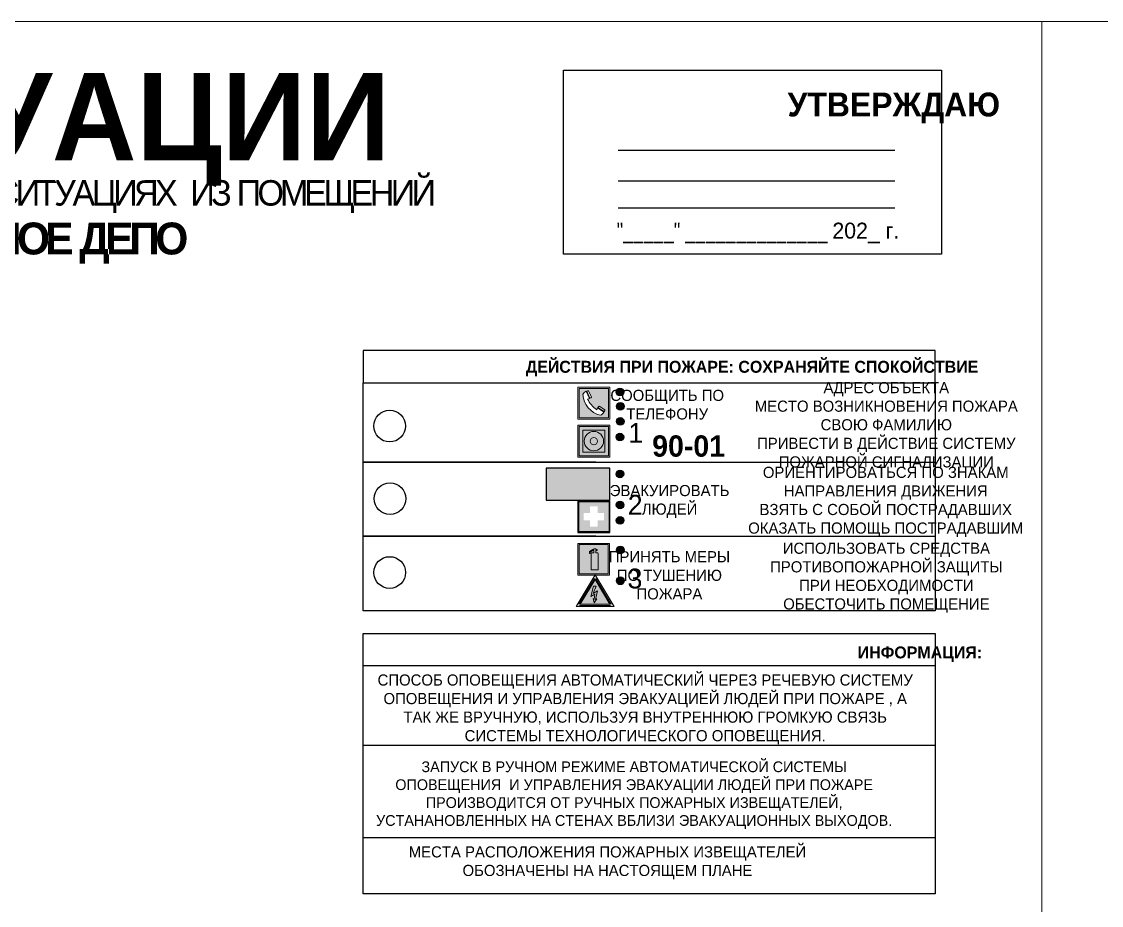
# Model space of a CAD drawing. Header units: millimetres. Extents: x 13114 to 67229, y 22859 to 38520.
# Drawn here: x 27953.1 to 28224.5, y 36517.9 to 36740.1 of the extents above; entities that cross this region are included whole.
import ezdxf

# ---------------------------------------------------------------- set-up
doc = ezdxf.new("R2010")
doc.units = ezdxf.units.MM
doc.styles.add('обычный', font='arial.ttf')

# ---------------------------------------------------------------- blocks, each defined once
blk = doc.blocks.new('A$C3E6D3DDE')
at = {"lineweight": 5}
h = blk.add_hatch(color=40, dxfattribs=at)
h.paths.add_polyline_path([(24.1, 1.45), (16.46, -11.35), (31.74, -11.35)])
h.paths.add_polyline_path([(24.09, -0.46), (30.03, -10.41), (18.14, -10.41)], flags=16)
h.paths.add_polyline_path([(24.54, -3.08), (23.41, -6.02), (25.13, -5.01), (24.33, -8.5), (24.82, -8.27), (23.79, -9.86), (23.4, -8.04), (23.8, -8.43), (24.04, -6.29), (22.39, -7.25), (23.44, -3.08)], flags=0)
h = blk.add_hatch(color=256, dxfattribs=at)
h.paths.add_polyline_path([(24.37, 0.03, 0.567511), (23.82, 0.03), (17.59, -10.4, 0.582454), (17.86, -10.88), (30.32, -10.88, 0.582149), (30.6, -10.4)])
h.paths.add_polyline_path([(24.09, -0.46), (18.14, -10.41), (30.03, -10.41)], flags=16)
h.paths.add_polyline_path([(24.54, -3.08), (23.41, -6.02), (25.13, -5.01), (24.33, -8.5), (24.82, -8.27), (23.79, -9.86), (23.4, -8.04), (23.8, -8.43), (24.04, -6.29), (22.39, -7.25), (23.44, -3.08)], flags=0)
h = blk.add_hatch(color=40, dxfattribs=at)
h.paths.add_polyline_path([(24.09, -0.46), (18.14, -10.41), (30.03, -10.41)])
h.paths.add_polyline_path([(24.82, -8.27), (23.79, -9.86), (23.4, -8.04), (23.8, -8.43), (24.04, -6.29), (22.39, -7.25), (23.44, -3.08), (24.54, -3.08), (23.41, -6.02), (25.13, -5.01), (24.33, -8.5)], flags=16)
at = {"color": 40, "lineweight": 5}
for p, q in [((16.46, -11.35), (24.1, 1.45)), ((24.1, 1.45), (31.74, -11.35))]:
    blk.add_line(p, q, dxfattribs=at)
at = {"lineweight": 5}
for p, q in [((17.59, -10.4), (23.82, 0.03)), ((24.37, 0.03), (30.6, -10.4)), ((18.14, -10.41), (24.09, -0.46)), ((23.44, -3.08), (22.39, -7.25)), ((23.41, -6.02), (24.54, -3.08)), ((24.54, -3.08), (23.44, -3.08)), ((24.09, -0.46), (30.03, -10.41)), ((22.39, -7.25), (24.04, -6.29)), ((23.8, -8.43), (23.4, -8.04)), ((23.4, -8.04), (23.79, -9.86)), ((25.13, -5.01), (23.41, -6.02)), ((23.79, -9.86), (24.82, -8.27)), ((24.04, -6.29), (23.8, -8.43)), ((24.33, -8.5), (25.13, -5.01)), ((24.82, -8.27), (24.33, -8.5)), ((17.86, -10.88), (30.32, -10.88)), ((18.14, -10.41), (30.03, -10.41))]:
    blk.add_line(p, q, dxfattribs=at)
at = {"color": 50, "lineweight": 5}
blk.add_line((31.74, -11.35), (16.46, -11.35), dxfattribs=at)
blk = doc.blocks.new('A$C456E1F9C')
at = {"lineweight": 5}
h = blk.add_hatch(color=242, dxfattribs=at)
h.paths.add_polyline_path([(0.51, -1.47), (0.51, -13.26), (12.29, -13.26), (12.29, -1.47)])
h.paths.add_polyline_path([(5.42, -4.95, -0.254479), (4.78, -5.4), (3.52, -2.53, -0.209735), (4.23, -2.4)], flags=16)
h.paths.add_polyline_path([(8.53, -8.6), (10.87, -10.17), (10.54, -10.76), (8.03, -9.13, -0.192251)], flags=16)
h.paths.add_polyline_path([(4.61, -5.49, 0.005518), (3.87, -5.72, 0.128647), (7.49, -10.01, 0.00809), (7.83, -9.33), (10.47, -10.97, -0.16736), (8.99, -12.25, -0.327862), (1.95, -3.95, -0.166952), (3.36, -2.62)], flags=16)
at = {"color": 242, "lineweight": 5}
for p, q in [((0, -13.77), (0, -0.97)), ((12.8, -0.97), (0, -0.97)), ((4.61, -5.49), (3.36, -2.62)), ((3.52, -2.53), (4.78, -5.4)), ((4.23, -2.4), (5.42, -4.95)), ((12.8, -13.77), (12.8, -0.97)), ((10.81, -10.12), (8.53, -8.6)), ((7.83, -9.33), (10.47, -10.97)), ((8.03, -9.13), (10.54, -10.76)), ((10.54, -10.76), (10.8, -10.3)), ((10.8, -10.3), (10.81, -10.12)), ((0, -13.77), (12.8, -13.77))]:
    blk.add_line(p, q, dxfattribs=at)
blk.add_lwpolyline([(0.51, -1.47), (12.29, -1.47), (12.29, -13.26), (0.51, -13.26)], close=True, dxfattribs=at)
for centre, radius, start, end in [((4.59, -5.34), 2.99, 114.2845, 152.1974), ((11.12, -3.31), 9.19, 183.9915, 256.6009), ((4.02, -3.27), 0.891, 76.3284, 123.7092), ((14.98, -39.1), 35.17, 107.1487, 108.4135), ((13.86, -0.94), 11.08, 205.5536, 234.8762), ((4.68, -4.59), 0.824, 276.9621, 334.0723), ((8.94, -9.5), 0.989, 114.4092, 157.9388), ((-13.31, 0.8), 23.44, 332.5487, 334.4027), ((7.87, -9.46), 3, 291.9291, 329.9329)]:
    blk.add_arc(centre, radius, start, end, dxfattribs=at)
blk = doc.blocks.new('A$C54414219')
at = {"true_color": 0xffffff}
h = blk.add_hatch(color=7, dxfattribs=at)
h.paths.add_polyline_path([(2.39, -9.45), (2.39, -18.3), (11.23, -18.3), (11.23, -9.45)], flags=0)
h.paths.add_polyline_path([(10.71, -13.87, -1), (2.92, -13.87, -1)], flags=0)
h.paths.add_polyline_path([(8.3, -13.87, -1), (5.33, -13.87, -1)], flags=0)
h.paths.add_polyline_path([(0.41, -7.47), (0.41, -20.27), (13.21, -20.27), (13.21, -7.47)])
h.paths.add_polyline_path([(0.92, -19.77), (12.71, -19.77), (12.71, -7.98), (0.92, -7.98)], flags=16)
h.paths.add_polyline_path([(11.23, -9.45), (11.23, -18.3), (2.39, -18.3), (2.39, -9.45)], flags=0)
at = {"lineweight": 5}
h = blk.add_hatch(color=242, dxfattribs=at)
h.paths.add_polyline_path([(12.71, -7.98), (0.92, -7.98), (0.92, -19.77), (12.71, -19.77)])
h.paths.add_polyline_path([(11.23, -18.3), (2.39, -18.3), (2.39, -9.45), (11.23, -9.45)], flags=16)
h.paths.add_polyline_path([(10.71, -13.87, -1), (2.92, -13.87, -1)], flags=0)
h.paths.add_polyline_path([(8.3, -13.87, -1), (5.33, -13.87, -1)], flags=0)
at = {"true_color": 0xffffff}
h = blk.add_hatch(color=7, dxfattribs=at)
h.paths.add_polyline_path([(2.39, -9.45), (2.39, -18.3), (11.23, -18.3), (11.23, -9.45)])
h.paths.add_polyline_path([(10.71, -13.87, -1), (2.92, -13.87, -1)], flags=16)
h.paths.add_polyline_path([(8.3, -13.87, -1), (5.33, -13.87, -1)], flags=0)
at = {"lineweight": 5}
h = blk.add_hatch(color=242, dxfattribs=at)
h.paths.add_polyline_path([(2.92, -13.87, 1), (10.71, -13.87, 1)])
h.paths.add_polyline_path([(8.3, -13.87, -1), (5.33, -13.87, -1)], flags=16)
at = {"color": 242, "lineweight": 5}
for p, q in [((0.41, -20.27), (0.41, -7.47)), ((0.41, -7.47), (13.21, -7.47)), ((0.41, -7.47), (13.21, -7.47)), ((13.21, -20.27), (13.21, -7.47)), ((0.41, -20.27), (13.21, -20.27))]:
    blk.add_line(p, q, dxfattribs=at)
for points in [[(0.92, -7.98), (12.71, -7.98), (12.71, -19.77), (0.92, -19.77)], [(2.39, -9.45), (11.23, -9.45), (11.23, -18.3), (2.39, -18.3)]]:
    blk.add_lwpolyline(points, close=True, dxfattribs=at)
for radius in [3.89, 1.49]:
    blk.add_circle((6.81, -13.87), radius, dxfattribs=at)
blk = doc.blocks.new('A$C32E8229D')
at = {"true_color": 0xffffff}
blk.add_hatch(color=7, dxfattribs=at).paths.add_polyline_path([(0, 0), (0, -8), (16, -8), (16, 0)])
h = blk.add_hatch(color=126)
h.paths.add_polyline_path([(0.2, -0.2), (15.8, -0.2), (15.8, -7.8), (0.2, -7.8)])
h.paths.add_polyline_path([(13.49, -2.05), (12.08, -2.05), (11.37, -2.63, 0.162397), (11.29, -2.84), (11.29, -3.63), (10.35, -3.63), (10.35, -4.05), (11.68, -4.05), (11.68, -3.48), (12.26, -4.28), (11.29, -5.1), (11.29, -6.78), (11.85, -6.78), (11.85, -5.44), (12.8, -4.64), (12.8, -5.94), (14.46, -5.94), (14.46, -5.39), (13.45, -5.39), (13.45, -3.97), (12.46, -2.59), (13.15, -2.59), (13.69, -3.34), (14.18, -3)], flags=16)
h.paths.add_polyline_path([(10.74, -1.82, 1), (11.8, -1.82, 1)], flags=16)
h.paths.add_polyline_path([(9.39, -3.59), (5.99, -3.59), (6.56, -3.03), (5.91, -3.03), (5.1, -3.83), (5.91, -4.64), (6.56, -4.64), (5.99, -4.09), (9.39, -4.09)], flags=16)
h.paths.add_polyline_path([(4.29, -1.08), (1.72, -1.08), (1.72, -6.6), (4.29, -6.6)], flags=16)
at = {"color": 126}
blk.add_lwpolyline([(16, -8), (0, -8), (0, 0), (16, 0)], close=True, dxfattribs=at)
blk = doc.blocks.new('A$C18900ED3')
h = blk.add_hatch(color=126)
h.paths.add_polyline_path([(-0.18, -0.18), (-7.02, -0.18), (-7.02, -7.02), (-0.18, -7.02)])
h.paths.add_polyline_path([(-5.89, -4.46), (-5.89, -2.77), (-4.46, -2.77), (-4.46, -1.31), (-2.77, -1.31), (-2.77, -2.77), (-1.33, -2.77), (-1.33, -4.46), (-2.77, -4.46), (-2.77, -5.89), (-4.46, -5.89), (-4.46, -4.46)], flags=16)
at = {"color": 126}
for p, q in [((-7.2, 0), (-7.2, -7.2)), ((0, 0), (-7.2, 0)), ((0, -7.2), (0, 0)), ((-7.02, -7.02), (-7.02, -0.18)), ((-7.02, -0.18), (-0.18, -0.18)), ((-0.18, -0.18), (-0.18, -7.02)), ((-7.2, -7.2), (0, -7.2)), ((-0.18, -7.02), (-7.02, -7.02))]:
    blk.add_line(p, q, dxfattribs=at)
blk = doc.blocks.new('A$C3AD82952')
at = {"true_color": 0xf5f5ff}
h = blk.add_hatch(color=7, dxfattribs=at)
h.dxf.hatch_style = 1
h.paths.add_polyline_path([(8.21, 8.73, 0.414214), (7.89, 9.05), (7.22, 9.05), (7.22, 9.92), (7.59, 9.92, 1), (7.57, 10.36), (7.22, 10.36), (7.22, 10.6), (6.43, 10.6), (6.43, 10.36), (6.01, 10.36), (4.74, 9.59), (4.74, 8.69), (4.98, 8.73), (4.98, 9.26), (6.12, 9.91), (6.43, 9.91), (6.43, 9.05), (5.76, 9.05, 0.414214), (5.44, 8.73), (5.44, 2.2), (8.21, 2.2)], flags=0)
h.paths.add_polyline_path([(12.8, 12.8), (0, 12.8), (0, 0), (12.8, 0)])
h.paths.add_polyline_path([(0.51, 12.29), (12.29, 12.29), (12.29, 0.51), (0.51, 0.51)], flags=16)
h.paths.add_polyline_path([(4.74, 9.59), (6.01, 10.36), (6.43, 10.36), (6.43, 10.6), (7.22, 10.6), (7.22, 10.36), (7.59, 10.36, -0.94586), (7.59, 9.92), (7.22, 9.92), (7.22, 9.05), (7.89, 9.05, -0.414214), (8.21, 8.73), (8.21, 2.2), (5.44, 2.2), (5.44, 8.73, -0.414214), (5.76, 9.05), (6.43, 9.05), (6.43, 9.91), (6.12, 9.91), (4.98, 9.26), (4.98, 8.73), (4.74, 8.69)], flags=0)
h = blk.add_hatch(color=242)
h.dxf.hatch_style = 1
h.paths.add_polyline_path([(12.29, 12.29), (0.51, 12.29), (0.51, 0.51), (12.29, 0.51)])
h.paths.add_polyline_path([(4.74, 8.69), (4.74, 9.59), (6.01, 10.36), (6.43, 10.36), (6.43, 10.6), (7.22, 10.6), (7.22, 10.36), (7.59, 10.36, -0.94586), (7.59, 9.92), (7.22, 9.92), (7.22, 9.05), (7.89, 9.05, -0.414214), (8.21, 8.73), (8.21, 2.2), (5.44, 2.2), (5.44, 8.73, -0.414214), (5.76, 9.05), (6.43, 9.05), (6.43, 9.91), (6.12, 9.91), (4.98, 9.26), (4.98, 8.73)], flags=16)
h = blk.add_hatch(color=7, dxfattribs=at)
h.dxf.hatch_style = 1
h.paths.add_polyline_path([(8.21, 8.73, 0.414214), (7.89, 9.05), (7.22, 9.05), (7.22, 9.92), (7.59, 9.92, 1), (7.57, 10.36), (7.22, 10.36), (7.22, 10.6), (6.43, 10.6), (6.43, 10.36), (6.01, 10.36), (4.74, 9.59), (4.74, 8.69), (4.98, 8.73), (4.98, 9.26), (6.12, 9.91), (6.43, 9.91), (6.43, 9.05), (5.76, 9.05, 0.414214), (5.44, 8.73), (5.44, 2.2), (8.21, 2.2)])
at = {"color": 242, "lineweight": 5}
for p, q in [((0, 0), (0, 12.8)), ((0, 12.8), (12.8, 12.8)), ((6.01, 10.36), (4.74, 9.59)), ((4.74, 9.59), (4.74, 8.69)), ((4.74, 8.69), (4.98, 8.73)), ((4.98, 9.26), (6.12, 9.91)), ((4.98, 8.73), (4.98, 9.26)), ((5.44, 2.2), (5.44, 8.73)), ((5.76, 9.05), (6.43, 9.05)), ((6.01, 10.36), (6.43, 10.36)), ((6.12, 9.91), (6.43, 9.91)), ((7.22, 10.6), (6.43, 10.6)), ((6.43, 10.6), (6.43, 10.36)), ((6.43, 9.91), (6.43, 9.05)), ((7.22, 10.36), (7.22, 10.6)), ((7.59, 10.36), (7.22, 10.36)), ((7.22, 9.05), (7.22, 9.92)), ((7.59, 9.92), (7.22, 9.92)), ((7.89, 9.05), (7.22, 9.05)), ((8.21, 2.2), (8.21, 8.73)), ((12.8, 0), (12.8, 12.8)), ((0, 0), (12.8, 0)), ((5.44, 2.2), (8.21, 2.2))]:
    blk.add_line(p, q, dxfattribs=at)
blk.add_lwpolyline([(0.51, 12.29), (12.29, 12.29), (12.29, 0.51), (0.51, 0.51)], close=True, dxfattribs=at)
for centre, radius, start, end in [((5.76, 8.73), 0.32, 90, 180), ((7.58, 10.14), 0.223, 273.1875, 86.8125), ((7.89, 8.73), 0.32, 0, 90)]:
    blk.add_arc(centre, radius, start, end, dxfattribs=at)

msp = doc.modelspace()

# ---------------------------------------------------------------- hatches: boundary and pattern name
at = {"lineweight": 0}
h = msp.add_hatch(color=256, dxfattribs=at)
h.dxf.hatch_style = 1
h.paths.add_polyline_path([(28102.56, 36646.95, 1), (28104.49, 36646.95, 1)])
h = msp.add_hatch(color=256, dxfattribs=at)
h.dxf.hatch_style = 1
h.paths.add_polyline_path([(28102.66, 36643.37, 1), (28104.59, 36643.37, 1)])
h = msp.add_hatch(color=256, dxfattribs=at)
h.dxf.hatch_style = 1
h.paths.add_polyline_path([(28102.62, 36639.56, 1), (28104.55, 36639.56, 1)])
h = msp.add_hatch(color=256, dxfattribs=at)
h.dxf.hatch_style = 1
h.paths.add_polyline_path([(28102.54, 36635.63, 1), (28104.47, 36635.63, 1)])
h = msp.add_hatch(color=256, dxfattribs=at)
h.dxf.hatch_style = 1
h.paths.add_polyline_path([(28102.55, 36626.36, 1), (28104.48, 36626.36, 1)])
h = msp.add_hatch(color=256, dxfattribs=at)
h.dxf.hatch_style = 1
h.paths.add_polyline_path([(28102.59, 36618.58, 1), (28104.52, 36618.58, 1)])
h = msp.add_hatch(color=256, dxfattribs=at)
h.dxf.hatch_style = 1
h.paths.add_polyline_path([(28102.58, 36614.68, 1), (28104.52, 36614.68, 1)])
h = msp.add_hatch(color=256, dxfattribs=at)
h.dxf.hatch_style = 1
h.paths.add_polyline_path([(28102.64, 36607.26, 1), (28104.58, 36607.26, 1)])
h = msp.add_hatch(color=256, dxfattribs=at)
h.dxf.hatch_style = 1
h.paths.add_polyline_path([(28102.65, 36599.49, 1), (28104.58, 36599.49, 1)])

# ---------------------------------------------------------------- linework, layer by layer
at = {"color": 5, "lineweight": 0}
for points in [[(27609.6, 36345.08), (28209.6, 36345.08), (28209.6, 36740.08), (27609.6, 36740.08)], [(28209.6, 36345.08), (28809.6, 36345.08), (28809.6, 36740.08), (28209.6, 36740.08)]]:
    msp.add_lwpolyline(points, close=True, dxfattribs=at)
for points in [[(28089.31, 36727.83), (28184.32, 36727.83), (28184.32, 36681.62), (28089.31, 36681.62)], [(28039.01, 36649.3), (28182.78, 36649.3), (28182.78, 36657.36), (28039.01, 36657.36)], [(28039.01, 36649.3), (28182.78, 36649.3), (28182.78, 36591.91), (28039.01, 36591.91)]]:
    msp.add_lwpolyline(points, close=True)
for points in [[(28103.06, 36707.78), (28172.59, 36707.78)], [(28103.06, 36700.02), (28172.59, 36700.02)], [(28103.06, 36693.23), (28172.59, 36693.23)], [(28097.43, 36629.31), (28039.01, 36629.31), (28182.78, 36629.31)], [(28097.43, 36610.73), (28039.01, 36610.73), (28182.78, 36610.73)]]:
    msp.add_lwpolyline(points)
at = {"color": 0}
msp.add_lwpolyline([(28039.01, 36586.24), (28182.78, 36586.24), (28182.78, 36520.79), (28039.01, 36520.79)], close=True, dxfattribs=at)
for points in [[(28039.01, 36578.19), (28182.78, 36578.19)], [(28039.01, 36558.2), (28182.78, 36558.2)], [(28039.01, 36534.95), (28182.78, 36534.95)]]:
    msp.add_lwpolyline(points, dxfattribs=at)
for centre, radius in [((28103.52, 36646.95), 0.966), ((28103.63, 36643.37), 0.966), ((28045.64, 36638.38), 3.98), ((28103.59, 36639.56), 0.966), ((28103.51, 36635.63), 0.966), ((28103.52, 36626.36), 0.966), ((28045.73, 36620.16), 3.98), ((28103.56, 36618.58), 0.966), ((28103.55, 36614.68), 0.966), ((28103.61, 36607.26), 0.966), ((28045.67, 36601.58), 3.98), ((28103.61, 36599.49), 0.966)]:
    msp.add_circle(centre, radius)

# ---------------------------------------------------------------- block references
for name, p, xscale, yscale, zscale in [('A$C456E1F9C', (28092.97, 36648.77), 0.625, 0.625, 0.625), ('A$C54414219', (28092.71, 36643.28), 0.625, 0.625, 0.625), ('A$C18900ED3', (28100.97, 36619.63), 1.111111111007631, 1.111111111007631, 1.111111111007631), ('A$C3AD82952', (28092.92, 36600.9), 0.625, 0.625, 0.625), ('A$C3E6D3DDE', (28082.2, 36600.09), 0.625, 0.625, 0.625)]:
    msp.add_blockref(name, p, dxfattribs=dict(xscale=xscale, yscale=yscale, zscale=zscale))
at = {"xscale": -1}
msp.add_blockref('A$C32E8229D', (28100.97, 36627.78), dxfattribs=at)

# ---------------------------------------------------------------- texts
at = {"lineweight": 0, "style": 'обычный'}
for s, insert, char_height, width, attachment_point in [('{\\fProxima Nova Rg|b1|i0|c204|p2;ПЛАН ЭВАКУАЦИИ}', (27768.62, 36727.19), 22, 493.8901, 1), ('\\pi-18,l18,t18;{\\fProxima Nova Rg|b1|i0|c204|p2;УТВЕРЖДАЮ\\H1.1997x; }', (28172.35, 36718.36), 6, 126.6484, 5), ('{\\fArial Narrow|b0|i0|c204|p34;"_____" ______________ \\fProxima Nova Rg|b0|i0|c204|p2;202_ г. }', (28138.22, 36686.95), 4, 78.6503, 5), ('{\\fProxima Nova Rg|b1|i0|c204|p2;ДЕЙСТВИЯ ПРИ ПОЖАРЕ: СОХРАНЯЙТЕ СПОКОЙСТВИЕ\\H1.6644x; }', (28136.73, 36652.86), 3, 175.1736, 5), ('\\pi-8.4,l8.4,t8.4;{\\fProxima Nova Rg|b0|i0|c204|p2;АДРЕС ОБЪЕКТА\\PМЕСТО ВОЗНИКНОВЕНИЯ ПОЖАРА \\PСВОЮ ФАМИЛИЮ\\PПРИВЕСТИ В ДЕЙСТВИЕ СИСТЕМУ \\PПОЖАРНОЙ СИГНАЛИЗАЦИИ}', (28170.47, 36638.32), 2.8, 126.6484, 5), ('{\\fProxima Nova Rg|b0|i0|c204|p2;СООБЩИТЬ ПО \\PТЕЛЕФОНУ}', (28115.4, 36643.76), 2.8, 126.6484, 5), ('{\\fProxima Nova Rg|b0|i0|c204|p2;1\\H1.1667x; }', (28107.5, 36636.69), 5, 126.6484, 5), ('{\\fProxima Nova Rg|b1|i0|c204|p2;\\H1.0714x;90-01\\fProxima Nova Rg|b0|i0|c204|p2;\\H0.93331x; \\H1.3449x; }', (28120.78, 36633.34), 5, 126.6484, 5), ('\\pi-8.4,l8.4,t8.4;{\\fProxima Nova Rg|b0|i0|c204|p2;ОРИЕНТИРОВАТЬСЯ ПО ЗНАКАМ \\PНАПРАВЛЕНИЯ ДВИЖЕНИЯ\\PВЗЯТЬ С СОБОЙ ПОСТРАДАВШИХ\\PОКАЗАТЬ ПОМОЩЬ ПОСТРАДАВШИМ}', (28170.33, 36619.35), 2.8, 126.6484, 5), ('{\\fProxima Nova Rg|b0|i0|c204|p2;ЭВАКУИРОВАТЬ \\PЛЮДЕЙ}', (28116, 36619.44), 2.8, 126.6484, 5), ('{\\fProxima Nova Rg|b0|i0|c204|p2;2\\H1.1967x; }', (28107.35, 36618.61), 5, 126.6484, 5), ('\\pi-8.4,l8.4,t8.4;{\\fProxima Nova Rg|b0|i0|c204|p2;ИСПОЛЬЗОВАТЬ СРЕДСТВА \\PПРОТИВОПОЖАРНОЙ ЗАЩИТЫ \\PПРИ НЕОБХОДИМОСТИ \\PОБЕСТОЧИТЬ ПОМЕЩЕНИЕ}', (28170.49, 36600.27), 2.8, 126.6484, 5), ('{\\fProxima Nova Rg|b0|i0|c204|p2;ПРИНЯТЬ МЕРЫ \\PПО ТУШЕНИЮ \\PПОЖАРА}', (28115.96, 36600.86), 2.8, 126.6484, 5), ('{\\fProxima Nova Rg|b0|i0|c204|p2;3\\H1.1967x; }', (28107.29, 36600.03), 5, 126.6484, 5), ('{\\fProxima Nova Rg|b1|i0|c204|p2;ИНФОРМАЦИЯ:\\H1.1997x; }', (28178.92, 36581.05), 3, 175.1736, 5), ('{\\fProxima Nova Rg|b0|i0|c204|p2;СПОСОБ ОПОВЕЩЕНИЯ АВТОМАТИЧЕСКИЙ ЧЕРЕЗ РЕЧЕВУЮ СИСТЕМУ ОПОВЕЩЕНИЯ И УПРАВЛЕНИЯ ЭВАКУАЦИЕЙ ЛЮДЕЙ ПРИ ПОЖАРЕ , А ТАК ЖЕ ВРУЧНУЮ, ИСПОЛЬЗУЯ ВНУТРЕННЮЮ ГРОМКУЮ СВЯЗЬ СИСТЕМЫ ТЕХНОЛОГИЧЕСКОГО ОПОВЕЩЕНИЯ.}', (28109.87, 36567.15), 2.8, 137.0334, 5), ('{\\fProxima Nova Rg|b0|i0|c204|p2;\\P\\pt8.1;ЗАПУСК В РУЧНОМ РЕЖИМЕ АВТОМАТИЧЕСКОЙ СИСТЕМЫ ОПОВЕЩЕНИЯ  И УПРАВЛЕНИЯ ЭВАКУАЦИИ ЛЮДЕЙ ПРИ ПОЖАРЕ ПРОИЗВОДИТСЯ ОТ РУЧНЫХ ПОЖАРНЫХ ИЗВЕЩАТЕЛЕЙ, УСТАНАНОВЛЕННЫХ НА СТЕНАХ ВБЛИЗИ ЭВАКУАЦИОННЫХ ВЫХОДОВ. }', (28107.09, 36547.85), 2.7, 131.4512, 5), ('\\pt8.4;{\\fProxima Nova Rg|b0|i0|c204|p2;\\PМЕСТА РАСПОЛОЖЕНИЯ ПОЖАРНЫХ ИЗВЕЩАТЕЛЕЙ ОБОЗНАЧЕНЫ НА НАСТОЯЩЕМ ПЛАНЕ}', (28100.39, 36530.94), 2.8, 118.5618, 5)]:
    msp.add_mtext(s, dxfattribs=dict(at, insert=insert, char_height=char_height, width=width, attachment_point=attachment_point))
at = {"color": 0, "lineweight": 0, "insert": (27918.89, 36700.39), "char_height": 8, "width": 449.2158, "attachment_point": 5, "style": 'обычный'}
msp.add_mtext('{\\fArial Black|b1|i0|c204|p34;\\H2x;\\T0.85;  \\fArial Narrow|b0|i0|c204|p34;\\H0.8x;\\W0.9;\\P\\fProxima Nova Rg|b0|i0|c204|p2;\\H0.5x;\\W1;\\C256;ПРИ ПОЖАРЕ  ИЛИ ДРУГИХ ЧРЕЗВЫЧАЙНЫХ СИТУАЦИЯХ  ИЗ ПОМЕЩЕНИЙ \\fProxima Nova Rg|b1|i0|c204|p2;\\H1.25x;\\PТЦ ЖДО: ЛОКОМОТИВНОЕ ДЕПО}', dxfattribs=at)

doc.saveas('drawing.dxf')
